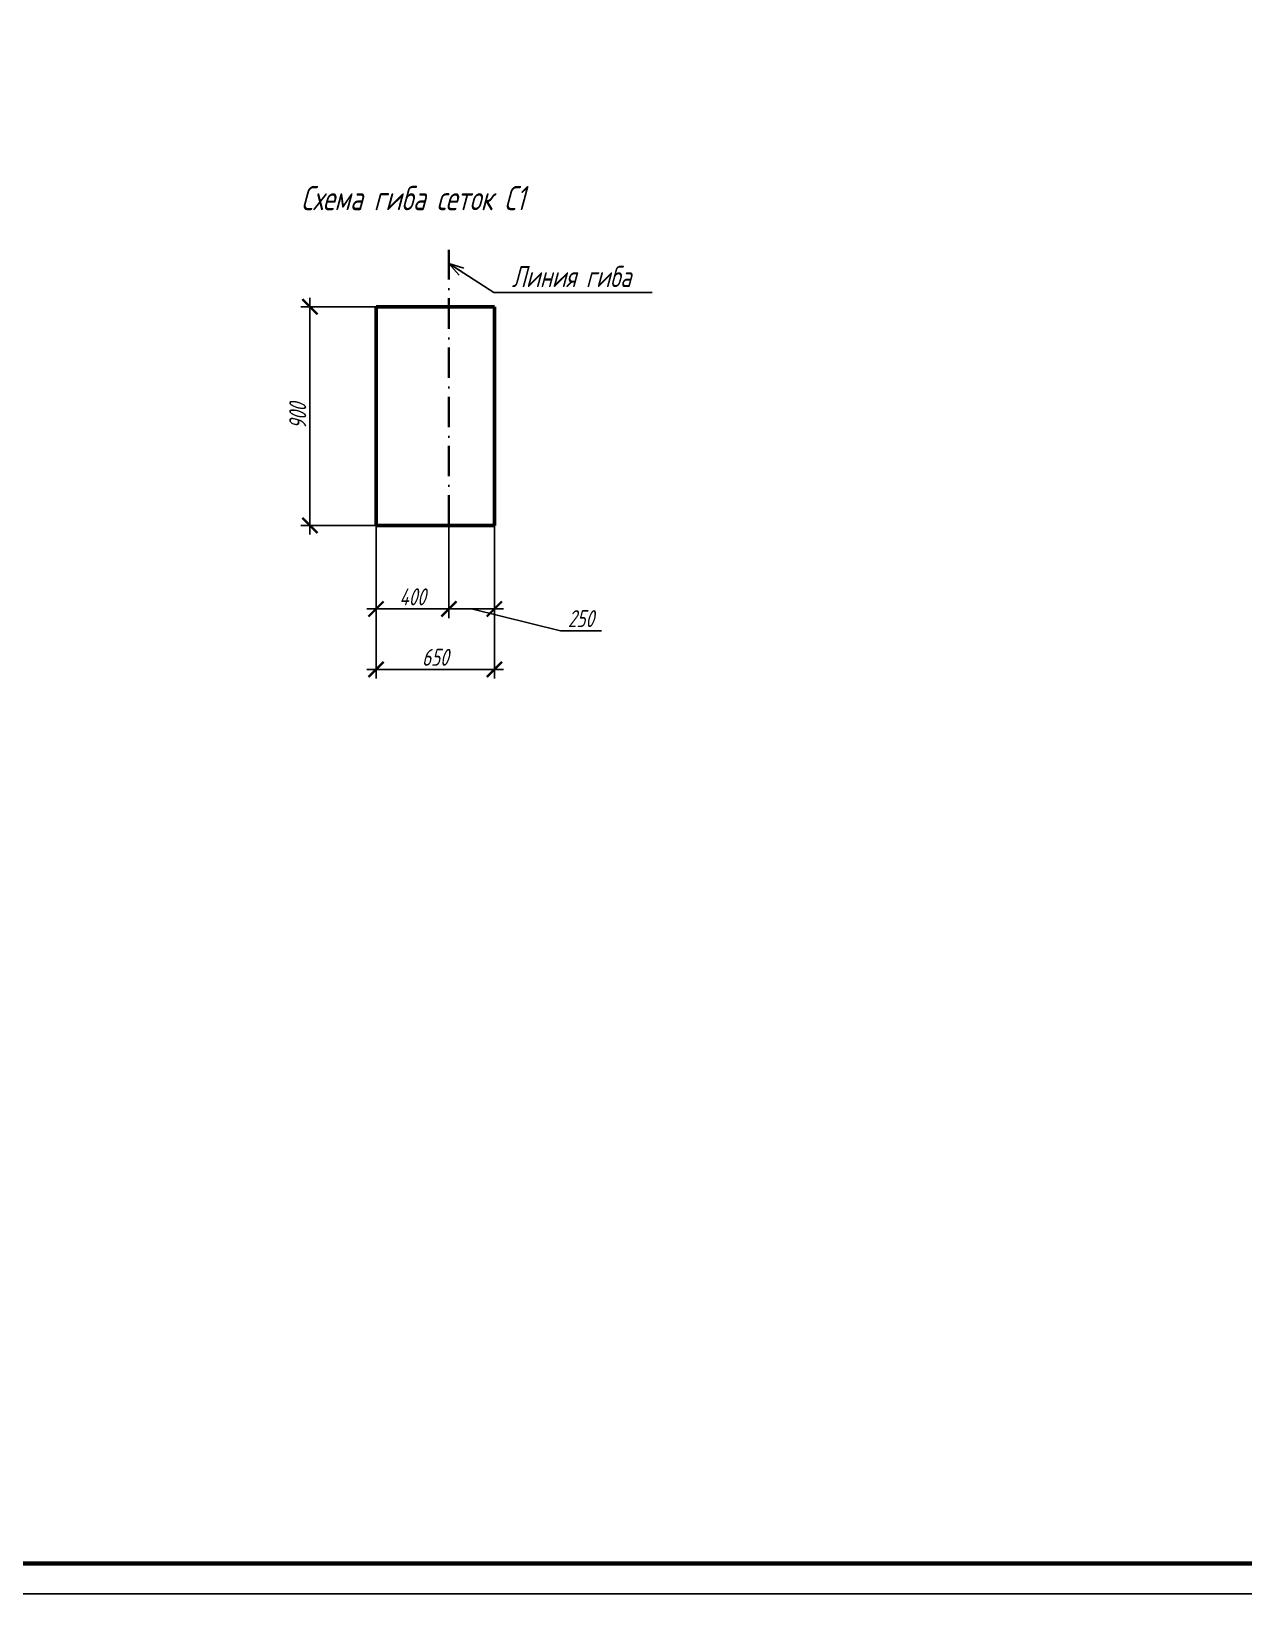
# Paper-space layout 'Спецификация' of a CAD drawing. Header units: millimetres. Extents: x 0 to 840, y 0 to 1163.
# Drawn here: x 220 to 419.8, y 0 to 257.4 of the extents above; entities that cross this region are included whole.
import ezdxf

# ---------------------------------------------------------------- set-up
doc = ezdxf.new("R2010")
doc.units = ezdxf.units.MM
doc.linetypes.add('ОСЕВАЯ_МЕЛКАЯ', pattern=[8, 5, -1.5, 0, -1.5])
doc.layers.get('Defpoints').update_dxf_attribs({"color": 8})
doc.layers.add('Обозначения', color=82, linetype='Continuous', lineweight=25)
doc.layers.add('Основная', color=7, linetype='Continuous', lineweight=60)
doc.styles.add('3.0', font='simplex.shx', dxfattribs={"width": 0.7, "oblique": 15, "height": 2.8})
doc.styles.add('стиль1', font='romans.shx', dxfattribs={"width": 0.7, "oblique": 15})
doc.styles.add('стиль2-3.25', font='simplex.shx', dxfattribs={"width": 0.7, "oblique": 15, "height": 3.3})
doc.dimstyles.new('20-3', dxfattribs={"dimtxt": 3.3, "dimasz": 2.5, "dimexe": 1.5, "dimexo": 0, "dimtad": 1, "dimdec": 0, "dimlfac": 20, "dimrnd": 5, "dimtxsty": 'стиль2-3.25', "dimblk": 'ARCHTICK', "dimcen": 2.5, "dimdle": 1.5, "dimadec": 0, "dimazin": 0, "dimtfac": 1, "dimtdec": 0, "dimtmove": 1, "dimatfit": 3, "dimldrblk": 'OPEN30', "dimfxl": 1, "dimarcsym": 0})
doc.dimstyles.new('50-28', dxfattribs={"dimtxt": 2.8, "dimasz": 2.5, "dimexe": 1.5, "dimexo": 0, "dimgap": 0.6, "dimtad": 1, "dimdec": 0, "dimlfac": 50, "dimtxsty": '3.0', "dimblk": 'ARCHTICK', "dimcen": 2.5, "dimdle": 1.5, "dimazin": 0, "dimtfac": 1, "dimtdec": 0, "dimtmove": 1, "dimatfit": 3, "dimldrblk": 'OPEN30', "dimfxl": 1.5, "dimarcsym": 0})
doc.dimstyles.new('50-3', dxfattribs={"dimtxt": 3, "dimasz": 2.5, "dimexe": 1.5, "dimexo": 0, "dimgap": 0.6, "dimtad": 1, "dimdec": 0, "dimlfac": 50, "dimtxsty": '3.0', "dimblk": 'ARCHTICK', "dimcen": 2.5, "dimdle": 1.5, "dimadec": 0, "dimazin": 0, "dimtfac": 1, "dimtdec": 0, "dimtmove": 1, "dimatfit": 3, "dimldrblk": 'OPEN30', "dimfxl": 1.5, "dimarcsym": 0})

# ---------------------------------------------------------------- blocks, each defined once
blk = doc.blocks.new('*U18')
at = {"layer": 'Обозначения'}
blk.add_lwpolyline([(0, 0), (840, 0), (840, 594), (0, 594)], close=True, dxfattribs=at)
at = {"layer": 'Обозначения', "lineweight": 60}
blk.add_lwpolyline([(20, 5), (835, 5), (835, 589), (20, 589)], close=True, dxfattribs=at)
blk = doc.blocks.new('_ArchTick')
at = {"color": 0, "linetype": 'ByBlock', "const_width": 0.15}
blk.add_lwpolyline([(-0.5, -0.5), (0.5, 0.5)], dxfattribs=at)
blk = doc.blocks.new('*D350')
at = {"color": 0, "lineweight": -2, "transparency": 16777216}
for p, q in [((276.82, 212), (264.42, 212)), ((265.92, 213.5), (265.92, 174.5)), ((276.82, 176), (264.42, 176))]:
    blk.add_line(p, q, dxfattribs=at)
at = {"layer": 'Defpoints', "color": 0, "transparency": 16777216}
for p in [(276.82, 212), (265.92, 176), (276.82, 176)]:
    blk.add_point(p, dxfattribs=at)
at = {"color": 0, "lineweight": -2, "transparency": 16777216, "xscale": 2.5, "yscale": 2.5, "zscale": 2.5}
for p, rotation in [((265.92, 212), 90), ((265.92, 176), 270)]:
    blk.add_blockref('_ArchTick', p, dxfattribs=dict(at, rotation=rotation))
at = {"color": 0, "lineweight": 25, "transparency": 16777216, "insert": (263.92, 194), "char_height": 2.8, "attachment_point": 5, "rotation": 90, "style": '3.0'}
blk.add_mtext('900', dxfattribs=at)
blk = doc.blocks.new('_Open30')
at = {"color": 0, "linetype": 'ByBlock', "lineweight": -2}
for p, q in [((-1, 0.27), (0, 0)), ((0, 0), (-1, -0.27)), ((0, 0), (-1, 0))]:
    blk.add_line(p, q, dxfattribs=at)
blk = doc.blocks.new('*D351')
at = {"color": 0, "lineweight": -2, "transparency": 16777216}
for p, q in [((276.82, 176), (276.82, 150.76)), ((296.32, 176), (296.32, 150.76)), ((297.82, 152.26), (275.32, 152.26))]:
    blk.add_line(p, q, dxfattribs=at)
at = {"layer": 'Defpoints', "color": 0, "transparency": 16777216}
for p in [(276.82, 176), (296.32, 176), (276.82, 152.26)]:
    blk.add_point(p, dxfattribs=at)
at = {"color": 0, "lineweight": -2, "transparency": 16777216, "xscale": 2.5, "yscale": 2.5, "zscale": 2.5, "rotation": 180}
blk.add_blockref('_ArchTick', (276.82, 152.26), dxfattribs=at)
at = {"color": 0, "lineweight": -2, "transparency": 16777216, "xscale": 2.5, "yscale": 2.5, "zscale": 2.5}
blk.add_blockref('_ArchTick', (296.32, 152.26), dxfattribs=at)
at = {"color": 0, "lineweight": 25, "transparency": 16777216, "insert": (286.57, 154.26), "char_height": 2.8, "attachment_point": 5, "style": '3.0'}
blk.add_mtext('650', dxfattribs=at)
blk = doc.blocks.new('*D352')
at = {"color": 0, "lineweight": -2, "transparency": 16777216}
for p, q in [((288.82, 176), (288.82, 160.72)), ((296.32, 176), (296.32, 160.72)), ((297.82, 162.22), (287.32, 162.22)), ((292.57, 162.22), (307.19, 158.63)), ((307.19, 158.63), (313.95, 158.63))]:
    blk.add_line(p, q, dxfattribs=at)
at = {"layer": 'Defpoints', "color": 0, "transparency": 16777216}
for p in [(288.82, 176), (296.32, 176), (288.82, 162.22)]:
    blk.add_point(p, dxfattribs=at)
at = {"color": 0, "lineweight": -2, "transparency": 16777216, "xscale": 2.5, "yscale": 2.5, "zscale": 2.5, "rotation": 180}
blk.add_blockref('_ArchTick', (288.82, 162.22), dxfattribs=at)
at = {"color": 0, "lineweight": -2, "transparency": 16777216, "xscale": 2.5, "yscale": 2.5, "zscale": 2.5}
blk.add_blockref('_ArchTick', (296.32, 162.22), dxfattribs=at)
at = {"color": 0, "lineweight": 25, "transparency": 16777216, "insert": (310.57, 160.63), "char_height": 2.8, "attachment_point": 5, "style": '3.0'}
blk.add_mtext('250', dxfattribs=at)
blk = doc.blocks.new('*D353')
at = {"color": 0, "lineweight": -2, "transparency": 16777216}
for p, q in [((276.82, 176), (276.82, 160.72)), ((288.82, 176), (288.82, 160.72)), ((290.32, 162.22), (275.32, 162.22))]:
    blk.add_line(p, q, dxfattribs=at)
at = {"layer": 'Defpoints', "color": 0, "transparency": 16777216}
for p in [(276.82, 176), (288.82, 176), (276.82, 162.22)]:
    blk.add_point(p, dxfattribs=at)
at = {"color": 0, "lineweight": -2, "transparency": 16777216, "xscale": 2.5, "yscale": 2.5, "zscale": 2.5, "rotation": 180}
blk.add_blockref('_ArchTick', (276.82, 162.22), dxfattribs=at)
at = {"color": 0, "lineweight": -2, "transparency": 16777216, "xscale": 2.5, "yscale": 2.5, "zscale": 2.5}
blk.add_blockref('_ArchTick', (288.82, 162.22), dxfattribs=at)
at = {"color": 0, "lineweight": 25, "transparency": 16777216, "insert": (282.82, 164.22), "char_height": 2.8, "attachment_point": 5, "style": '3.0'}
blk.add_mtext('400', dxfattribs=at)

psp = doc.layouts.new('Спецификация')

# ---------------------------------------------------------------- linework, layer by layer
at = {"color": 7, "linetype": 'ОСЕВАЯ_МЕЛКАЯ', "lineweight": 30}
psp.add_line((288.82, 175.996), (288.82, 221.361), dxfattribs=at)
at = {"color": 7, "lineweight": 25}
for q in [(317.899, 214.342), (322.319, 214.342)]:
    psp.add_line((296.214, 214.342), q, dxfattribs=at)
at = {"color": 7, "lineweight": 50}
for p, q in [((276.82, 211.996), (296.32, 211.996)), ((276.82, 175.996), (276.82, 211.996)), ((296.32, 211.996), (296.32, 175.996)), ((296.32, 175.996), (276.82, 175.996))]:
    psp.add_line(p, q, dxfattribs=at)

# ---------------------------------------------------------------- block references
at = {"layer": 'Основная'}
psp.add_blockref('*U18', (0, 0), dxfattribs=at)

# ---------------------------------------------------------------- texts
at = {"color": 7, "lineweight": 30, "style": 'стиль1', "oblique": 15, "width": 0.7}
psp.add_text('Схема гиба сеток С1', height=4, dxfattribs=at).set_placement((264.463, 227.908))
at = {"color": 7, "lineweight": 25, "style": 'стиль1', "oblique": 15, "width": 0.7}
psp.add_text('Линия гиба', height=3.5, dxfattribs=at).set_placement((299.206, 215.242))

# ---------------------------------------------------------------- dimensions: what is measured, and where the dimension line sits
at = {"color": 7, "lineweight": 25}
dim = psp.add_linear_dim(base=(265.922, 175.996), p1=(276.82, 211.996), p2=(276.82, 175.996), angle=90, text='900', dimstyle='50-28', dxfattribs=at)
dim.commit()
dim.dimension.update_dxf_attribs({"geometry": '*D350', "text_midpoint": (263.922, 193.996)})
for base, p1, text, picture, middle in [((276.82, 152.256), (296.32, 175.996), '650', '*D351', (286.57, 154.256)), ((276.82, 162.224), (288.82, 175.996), '400', '*D353', (282.82, 164.224))]:
    dim = psp.add_linear_dim(base=base, p1=p1, p2=(276.82, 175.996), text=text, dimstyle='50-3', dxfattribs=at)
    dim.commit()
    dim.dimension.update_dxf_attribs({"geometry": picture, "text_midpoint": middle})
dim = psp.add_linear_dim(base=(288.82, 162.224), p1=(296.32, 175.996), p2=(288.82, 175.996), text='250', dimstyle='50-3', dxfattribs=at)
dim.commit()
dim.dimension.update_dxf_attribs({"geometry": '*D352', "text_midpoint": (307.793, 158.629), "dimtype": 160})

# ---------------------------------------------------------------- leaders
psp.add_leader([(288.82, 219.157), (296.214, 214.342)], dimstyle='20-3', dxfattribs=at)

doc.saveas('drawing.dxf')
